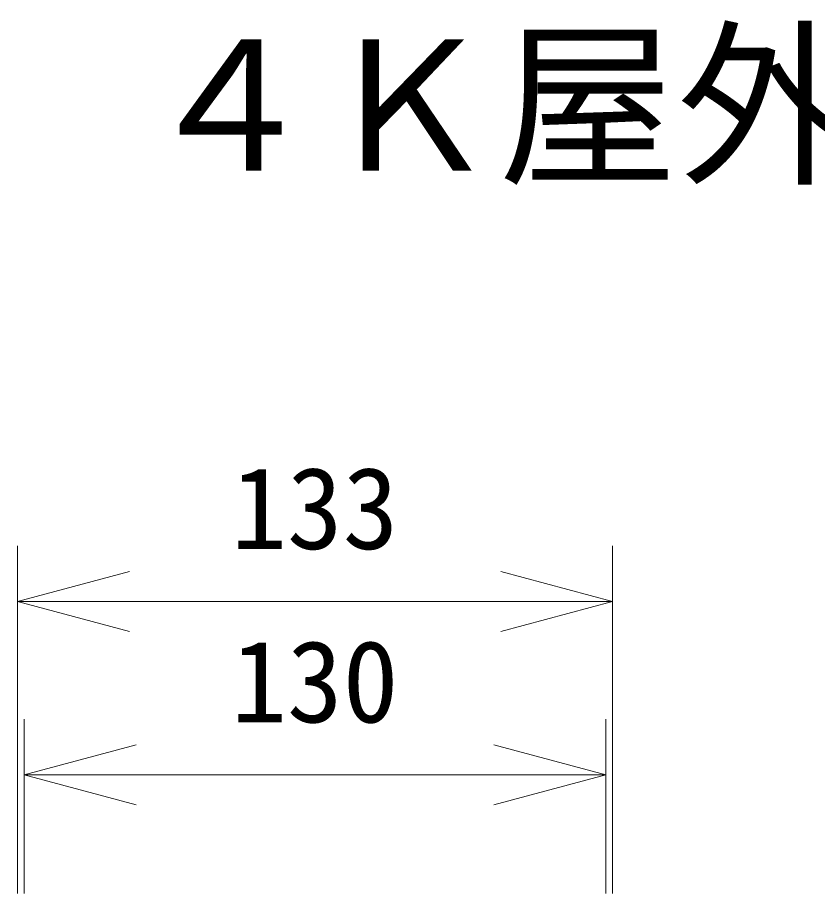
# Model space of a CAD drawing. Units: millimetres, scale not verified. Extents: x -63 to 62, y -56 to 57.
# Drawn here: x -38.24 to -20.36, y 37.22 to 56.81 of the extents above; entities that cross this region are included whole.
import ezdxf
from ezdxf.enums import TextEntityAlignment as Align

# ---------------------------------------------------------------- set-up
doc = ezdxf.new("R2010")
doc.units = ezdxf.units.MM
doc.header["$LTSCALE"] = 0.125
doc.layers.add('0-0_0', color=7, linetype='Continuous', lineweight=20)
doc.layers.add('0-4_SUNPO', color=7, linetype='Continuous', lineweight=20)
doc.layers.add('0-1_MOJI1', color=7, linetype='Continuous')
doc.styles.add('ＭＳ ゴシック', font='')
doc.styles.get('ＭＳ ゴシック').set_extended_font_data('MS Gothic')

# ---------------------------------------------------------------- blocks, each defined once
blk = doc.blocks.new('_Open30')
at = {"layer": '0-0_0'}
blk.add_line((0, 0), (-1, 0), dxfattribs=at)
blk.add_lwpolyline([(-1, 0.26795), (0, 0), (-1, -0.26795)], dxfattribs=at)
blk = doc.blocks.new('D1')
at = {"layer": '0-4_SUNPO'}
for p, q in [((26.41, 224.7216), (26.41, 228.6215)), ((39.41, 224.7216), (39.41, 228.6215)), ((28.91, 227.3715), (36.91, 227.3715))]:
    blk.add_line(p, q, dxfattribs=at)
at = {"layer": '0-4_SUNPO', "xscale": 2.5, "yscale": 2.5, "rotation": 180}
blk.add_blockref('_Open30', (26.41, 227.3715), dxfattribs=at)
at = {"layer": '0-4_SUNPO', "xscale": 2.5, "yscale": 2.5}
blk.add_blockref('_Open30', (39.41, 227.3715), dxfattribs=at)
at = {"layer": '0-4_SUNPO', "style": 'ＭＳ ゴシック'}
blk.add_text('130', height=1.833, dxfattribs=at).set_placement((31.035, 227.9965), align=Align.BOTTOM_LEFT)
blk = doc.blocks.new('D2')
at = {"layer": '0-4_SUNPO'}
for p, q in [((26.26, 224.7215), (26.26, 232.4965)), ((39.56, 224.7215), (39.56, 232.4965)), ((28.76, 231.2465), (37.06, 231.2465))]:
    blk.add_line(p, q, dxfattribs=at)
at = {"layer": '0-4_SUNPO', "xscale": 2.5, "yscale": 2.5, "rotation": 180}
blk.add_blockref('_Open30', (26.26, 231.2465), dxfattribs=at)
at = {"layer": '0-4_SUNPO', "xscale": 2.5, "yscale": 2.5}
blk.add_blockref('_Open30', (39.56, 231.2465), dxfattribs=at)
at = {"layer": '0-4_SUNPO', "style": 'ＭＳ ゴシック'}
blk.add_text('133', height=1.833, dxfattribs=at).set_placement((31.035, 231.8715), align=Align.BOTTOM_LEFT)

msp = doc.modelspace()

# ---------------------------------------------------------------- block references
at = {"layer": '0-4_SUNPO'}
for name in ['D2', 'D1']:
    msp.add_blockref(name, (-64.5005, -187.4969), dxfattribs=at)

# ---------------------------------------------------------------- texts
at = {"layer": '0-1_MOJI1', "style": 'ＭＳ ゴシック'}
msp.add_text('４Ｋ屋外ネットワークカメラ（壁付型）', height=2.933, dxfattribs=at).set_placement((-35.5005, 52.5031), align=Align.BOTTOM_LEFT)

doc.saveas('drawing.dxf')
